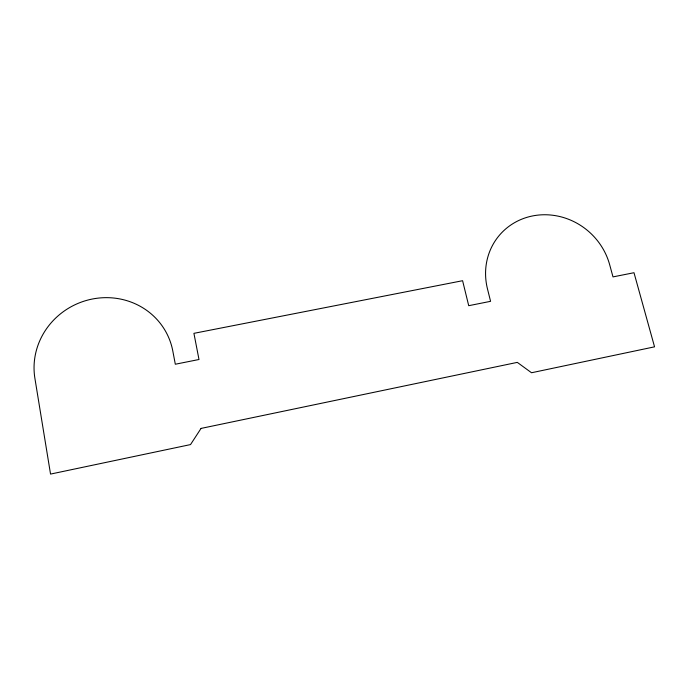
<?xml version="1.0" encoding="UTF-8"?>
<svg xmlns="http://www.w3.org/2000/svg" width="689" height="689" viewBox="0 0 689 689"><rect width="100%" height="100%" fill="white"/><g stroke="black" fill="none" stroke-linecap="round" stroke-linejoin="round"><path stroke-width="1.03" d="M201.05 428.412L190.526 444.586L50.538 474.084L34.898 378.33A70.467 67.315 -24 0 1 92.283 299.035A70.467 67.315 -24 0 1 172.818 351.063L175.316 364.231L198.992 359.503L193.919 333.338L462.595 280.707L468.718 305.692L490.577 301.326L487.467 288.855A64.938 60.908 41.8 0 1 532.657 215.924A64.938 60.908 41.8 0 1 609.662 264.697L612.995 276.9L633.992 272.715L654.55 346.834L531.529 372.749L517.31 362.38L201.05 428.412"/></g></svg>
